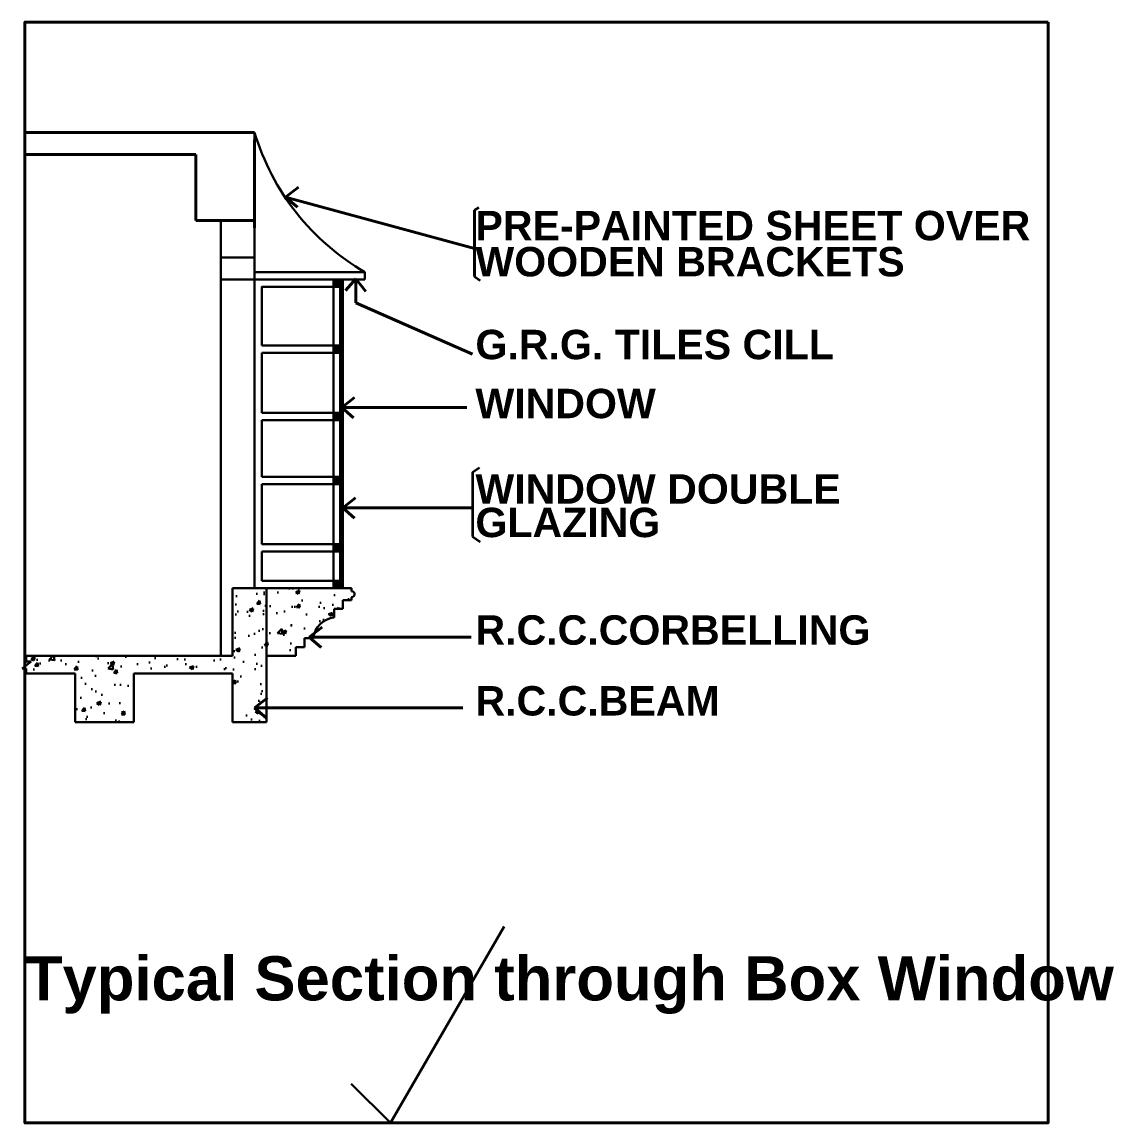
# Model space of a CAD drawing. Header units: inches. Extents: x 1352 to 5457, y 84 to 1168.
# Drawn here: x 1501.13 to 1515.98, y 264.45 to 279.43 of the extents above; entities that cross this region are included whole.
import ezdxf

# ---------------------------------------------------------------- set-up
doc = ezdxf.new("R2010")
doc.units = ezdxf.units.IN
doc.header["$MEASUREMENT"] = 0
doc.linetypes.add('DOT2', pattern=[0.125, 0, -0.125])
for name, color, linetype, lineweight in [('CILL', 250, 'Continuous', 9), ('col', 250, 'Continuous', 40), ('contour', 250, 'DOT2', 35), ('text', 250, 'Continuous', 30), ('wall', 7, 'Continuous', 40), ('win', 250, 'Continuous', 30)]:
    doc.layers.add(name, color=color, linetype=linetype, lineweight=lineweight)
doc.styles.get("Standard").update_dxf_attribs({"font": 'arialbd.ttf', "height": 1.5})
pattern_1 = [(45, (-39.913057, -19.09975), (-0.01767766953, 0.01767766953), []), (135, (-39.913057, -19.09975), (-0.0530330086, 0.01767766953), [0.0625, -0.0375])]

msp = doc.modelspace()

# ---------------------------------------------------------------- hatches: boundary and pattern name
at = {"layer": 'CILL'}
h = msp.add_hatch(color=256, dxfattribs=at)
h.set_gradient(color1=(127, 223, 255), one_color=1, tint=1)
h.paths.add_polyline_path([(1505.489, 273.675), (1505.484, 273.68), (1505.484, 273.229), (1505.489, 273.229)])
h.paths.add_polyline_path([(1505.471, 274.02), (1505.466, 274.02), (1505.466, 273.229), (1505.471, 273.229)])
h.paths.add_polyline_path([(1505.489, 274.937), (1505.484, 274.937), (1505.484, 274.095), (1505.489, 274.095)])
h.paths.add_polyline_path([(1505.471, 274.937), (1505.466, 274.937), (1505.466, 274.095), (1505.471, 274.095)])
h.paths.add_polyline_path([(1505.489, 275.853), (1505.484, 275.853), (1505.484, 275.012), (1505.489, 275.012)])
h.paths.add_polyline_path([(1505.471, 275.853), (1505.466, 275.853), (1505.466, 275.012), (1505.471, 275.012)])
h = msp.add_hatch(color=256, dxfattribs=at)
h.set_gradient(color1=(127, 223, 255), one_color=1, tint=1)
h.paths.add_polyline_path([(1505.466, 272.312), (1505.471, 272.312), (1505.471, 273.154), (1505.466, 273.154)])
h.paths.add_polyline_path([(1505.484, 272.312), (1505.489, 272.312), (1505.489, 273.119), (1505.484, 273.124)])
h = msp.add_hatch(color=256, dxfattribs=at)
h.set_gradient(color1=(127, 223, 255), one_color=1, tint=1)
h.paths.add_polyline_path([(1505.466, 271.767), (1505.471, 271.767), (1505.471, 272.237), (1505.466, 272.237)])
h.paths.add_polyline_path([(1505.484, 271.767), (1505.489, 271.767), (1505.489, 272.237), (1505.484, 272.237)])
at = {"layer": 'win'}
h = msp.add_hatch(dxfattribs=at)
h.set_pattern_fill('ANSI38', color=256, scale=0.2, style=0)
h.set_pattern_definition(pattern_1)
h.paths.add_polyline_path([(1505.459, 271.824), (1505.371, 271.824), (1505.371, 271.724), (1505.496, 271.724), (1505.496, 271.767), (1505.489, 271.767), (1505.459, 271.767)])
h.paths.add_polyline_path([(1505.496, 272.312), (1505.489, 272.312), (1505.459, 272.312), (1505.459, 272.324), (1505.371, 272.324), (1505.371, 272.224), (1505.459, 272.224), (1505.459, 272.237), (1505.496, 272.237)])
h.paths.add_polyline_path([(1505.496, 273.229), (1505.489, 273.229), (1505.459, 273.229), (1505.459, 273.241), (1505.371, 273.241), (1505.371, 273.141), (1505.459, 273.141), (1505.459, 273.154), (1505.496, 273.154)])
h.paths.add_polyline_path([(1505.496, 274.095), (1505.489, 274.095), (1505.459, 274.095), (1505.459, 274.108), (1505.371, 274.108), (1505.371, 274.008), (1505.459, 274.008), (1505.459, 274.02), (1505.496, 274.02), (1505.496, 274.021, -0.107052), (1505.496, 274.02)])
h.paths.add_polyline_path([(1505.496, 275.924), (1505.371, 275.924), (1505.371, 275.824), (1505.459, 275.824), (1505.459, 275.853), (1505.496, 275.853)])
h = msp.add_hatch(dxfattribs=at)
h.set_pattern_fill('ANSI38', color=256, scale=0.2, style=0)
h.set_pattern_definition(pattern_1)
h.paths.add_polyline_path([(1505.496, 275.012), (1505.489, 275.012), (1505.459, 275.012), (1505.459, 275.024), (1505.371, 275.024), (1505.371, 274.924), (1505.459, 274.924), (1505.459, 274.937), (1505.496, 274.937)])
h = msp.add_hatch(color=256, dxfattribs=at)
h.paths.add_polyline_path([(1505.489, 273.154), (1505.484, 273.154), (1505.484, 273.126), (1505.489, 273.13)])
h.paths.add_polyline_path([(1505.489, 273.125), (1505.484, 273.125), (1505.484, 273.124), (1505.489, 273.119)])
h.paths.add_polyline_path([(1505.489, 273.13), (1505.484, 273.126), (1505.484, 273.125), (1505.489, 273.125)])
h = msp.add_hatch(dxfattribs=at)
h.set_pattern_fill('AR-CONC', color=256, scale=0.075, style=0)
h.set_pattern_definition([(50, (-39.91306, -19.09975), (0.53794514, -0.0470641), [0.05625, -0.61875]), (355, (-39.91306, -19.09975), (-0.1040635, 0.5641441), [0.045, -0.495]), (100.4514, (-39.86823, -19.10367), (0.43388204, 0.51707966), [0.04780514, -0.52585658]), (46.1842, (-39.91306, -18.94975), (0.8004308, -0.12413926), [0.084375, -0.928125]), (96.6356, (-39.84635, -18.9601), (0.70099703, 0.7305884), [0.0717077, -0.78878475]), (351.1842, (-39.91306, -18.94975), (0.70099646, 0.73058895), [0.0675, -0.7425]), (21, (-39.83806, -18.98725), (0.44768029, -0.30196417), [0.05625, -0.61875]), (326, (-39.83806, -18.98725), (0.1824865, 0.54386253), [0.045, -0.495]), (71.4514, (-39.80075, -19.0124), (0.63016697, 0.24189787), [0.04780514, -0.52585658]), (37.5, (-39.91306, -19.09975), (0.009119891, 0.24967039), [0, -0.489, 0, -0.5025, 0, -0.496875]), (7.5, (-39.91306, -19.09975), (0.197302153, 0.295808784), [0, -0.2865, 0, -0.47775, 0, -0.189375]), (327.5, (-40.0803, -19.09975), (0.400366827, -0.016916154), [0, -0.1875, 0, -0.585, 0, -0.77625]), (317.5, (-40.1553, -19.09975), (0.43738963, 0.07507874), [0, -0.24375, 0, -0.3885, 0, -0.55125])])
h.paths.add_polyline_path([(1505.376, 271.444), (1505.496, 271.444), (1505.496, 271.564), (1505.616, 271.564), (1505.616, 271.604, 0.181334), (1505.643, 271.614, 0.693002), (1505.616, 271.684), (1505.616, 271.724), (1504.456, 271.724), (1504.456, 270.804), (1504.856, 270.804), (1504.856, 270.924), (1504.976, 270.924), (1504.976, 271.044), (1505.096, 271.044, -0.361341), (1505.376, 271.324)])
h.paths.add_polyline_path([(1504.456, 271.724), (1503.996, 271.724), (1503.996, 270.804), (1501.189, 270.804), (1501.189, 270.727), (1501.257, 270.727), (1501.173, 270.663), (1501.173, 270.634), (1501.189, 270.634), (1501.189, 270.564), (1501.856, 270.564), (1501.856, 269.904), (1502.656, 269.904), (1502.656, 270.564), (1503.996, 270.564), (1503.996, 269.904), (1504.456, 269.904), (1504.456, 270.804)])

# ---------------------------------------------------------------- linework, layer by layer
at = {"layer": 'col'}
for p, q in [((1504.296, 277.824), (1504.296, 276.624)), ((1504.296, 277.824), (1504.296, 276.624)), ((1503.496, 276.724), (1503.496, 277.624)), ((1503.496, 276.724), (1503.496, 277.624)), ((1504.296, 276.724), (1503.496, 276.724))]:
    msp.add_line(p, q, dxfattribs=at)
at = {"layer": 'contour', "linetype": 'ByBlock'}
for p, q in [((1507.287, 276.865), (1507.345, 276.903)), ((1507.287, 275.966), (1507.362, 275.912)), ((1507.261, 273.305), (1507.353, 273.367)), ((1507.261, 273.305), (1507.261, 272.428)), ((1507.261, 272.428), (1507.363, 272.354))]:
    msp.add_line(p, q, dxfattribs=at)
at = {"layer": 'text'}
for p, q in [((1504.296, 275.924), (1504.296, 277.924)), ((1505.496, 275.013), (1505.496, 275.852)), ((1505.496, 274.096), (1505.496, 274.936)), ((1505.496, 273.229), (1505.496, 274.069)), ((1505.496, 272.313), (1505.496, 273.153)), ((1505.496, 271.768), (1505.496, 272.236)), ((1506.143, 264.451), (1507.691, 267.123)), ((1505.608, 264.985), (1506.143, 264.451))]:
    msp.add_line(p, q, dxfattribs=at)
at = {"layer": 'text', "linetype": 'Continuous'}
for p, q in [((1503.836, 276.724), (1503.836, 270.804)), ((1503.836, 276.224), (1504.296, 276.224)), ((1504.296, 276.024), (1505.796, 276.024)), ((1505.796, 275.924), (1505.796, 276.024)), ((1503.836, 275.924), (1505.796, 275.924)), ((1505.466, 275.853), (1505.466, 275.012)), ((1505.471, 275.853), (1505.471, 275.012)), ((1505.484, 275.853), (1505.484, 275.012)), ((1505.489, 275.853), (1505.489, 275.012)), ((1505.459, 275.824), (1505.459, 275.024)), ((1505.466, 274.937), (1505.466, 274.095)), ((1505.471, 274.937), (1505.471, 274.095)), ((1505.484, 274.937), (1505.484, 274.095)), ((1505.489, 274.937), (1505.489, 274.095)), ((1505.459, 274.924), (1505.459, 274.108)), ((1505.459, 274.008), (1505.459, 273.241)), ((1505.466, 274.02), (1505.466, 273.229)), ((1505.471, 274.02), (1505.471, 273.229)), ((1505.484, 274.02), (1505.484, 273.229)), ((1505.489, 274.02), (1505.489, 273.229)), ((1505.459, 273.141), (1505.459, 272.324)), ((1505.466, 273.154), (1505.466, 272.312)), ((1505.471, 273.154), (1505.471, 272.312)), ((1505.484, 273.154), (1505.484, 272.312)), ((1505.489, 273.154), (1505.489, 272.312)), ((1505.459, 272.224), (1505.459, 271.824)), ((1505.466, 272.237), (1505.466, 271.767)), ((1505.471, 272.237), (1505.471, 271.767)), ((1505.484, 272.237), (1505.484, 271.767)), ((1505.489, 272.237), (1505.489, 271.767)), ((1505.496, 271.724), (1503.996, 271.724)), ((1503.996, 271.724), (1503.996, 270.804)), ((1503.996, 271.724), (1505.616, 271.724)), ((1504.456, 271.724), (1504.456, 270.804)), ((1505.616, 271.724), (1505.616, 271.684)), ((1505.496, 271.564), (1505.496, 271.444)), ((1505.496, 271.564), (1505.616, 271.564)), ((1505.616, 271.604), (1505.616, 271.564)), ((1505.376, 271.444), (1505.376, 271.324)), ((1505.376, 271.444), (1505.496, 271.444)), ((1504.976, 271.044), (1505.096, 271.044)), ((1504.976, 270.924), (1504.976, 271.044)), ((1504.856, 270.924), (1504.976, 270.924)), ((1504.856, 270.804), (1504.856, 270.924)), ((1501.189, 270.804), (1503.996, 270.804)), ((1501.189, 270.804), (1501.189, 270.727)), ((1504.456, 270.804), (1504.456, 269.904)), ((1504.456, 270.804), (1504.856, 270.804)), ((1504.456, 270.804), (1504.456, 269.904)), ((1501.134, 270.634), (1501.257, 270.727)), ((1501.189, 270.634), (1501.134, 270.634)), ((1501.257, 270.727), (1501.189, 270.727)), ((1501.189, 270.634), (1501.189, 270.564)), ((1501.856, 270.564), (1501.189, 270.564)), ((1501.856, 270.564), (1501.856, 269.904)), ((1502.656, 270.564), (1502.656, 269.904)), ((1502.656, 270.564), (1503.996, 270.564)), ((1503.996, 270.564), (1503.996, 269.904)), ((1501.856, 269.904), (1502.656, 269.904)), ((1503.996, 269.904), (1504.456, 269.904))]:
    msp.add_line(p, q, dxfattribs=at)
for centre, radius, start, end in [((1507.442, 278.866), 3.284, 196.6606, 239.9197), ((1505.616, 271.644), 0.04, 270, 90), ((1505.405, 271.016), 0.31, 95.2663, 174.7337)]:
    msp.add_arc(centre, radius, start, end, dxfattribs=at)
at = {"layer": 'wall'}
for p, q in [((1504.296, 277.924), (1501.173, 277.924)), ((1503.496, 277.624), (1501.173, 277.624))]:
    msp.add_line(p, q, dxfattribs=at)
at = {"layer": 'wall', "linetype": 'Continuous'}
for p, q in [((1504.718, 277.045), (1504.893, 277.18)), ((1507.287, 276.345), (1504.718, 277.045)), ((1504.718, 277.045), (1504.878, 276.905)), ((1507.287, 276.865), (1507.287, 275.966)), ((1505.672, 275.933), (1505.531, 275.773)), ((1505.672, 275.608), (1505.672, 275.933)), ((1505.672, 275.933), (1505.807, 275.759)), ((1505.672, 275.608), (1507.258, 274.908)), ((1505.482, 274.184), (1505.656, 274.319)), ((1507.183, 274.184), (1505.482, 274.184)), ((1505.482, 274.184), (1505.642, 274.044)), ((1505.495, 272.817), (1505.67, 272.952)), ((1507.261, 272.817), (1505.495, 272.817)), ((1505.495, 272.817), (1505.655, 272.677)), ((1505.04, 271.059), (1505.214, 271.193)), ((1507.24, 271.059), (1505.04, 271.059)), ((1505.04, 271.059), (1505.2, 270.918)), ((1504.296, 270.098), (1504.47, 270.233)), ((1507.129, 270.098), (1504.296, 270.098)), ((1504.296, 270.098), (1504.456, 269.958))]:
    msp.add_line(p, q, dxfattribs=at)
msp.add_lwpolyline([(1515.084, 279.425), (1501.173, 279.425), (1501.173, 264.451), (1515.084, 264.451)], close=True, dxfattribs=at)
at = {"layer": 'win', "linetype": 'Continuous'}
for p, q in [((1504.296, 276.624), (1504.296, 271.724)), ((1505.459, 275.824), (1505.459, 275.853)), ((1505.472, 275.841), (1505.472, 275.853)), ((1505.483, 275.841), (1505.472, 275.841)), ((1505.483, 275.841), (1505.483, 275.853)), ((1505.489, 275.841), (1505.489, 275.853)), ((1505.489, 275.853), (1505.496, 275.853)), ((1505.491, 275.846), (1505.491, 275.844)), ((1505.491, 275.843), (1505.491, 275.844)), ((1505.491, 275.844), (1505.491, 275.844)), ((1505.494, 275.85), (1505.494, 275.851)), ((1505.496, 275.924), (1505.496, 275.853)), ((1505.371, 275.824), (1505.371, 275.024)), ((1505.371, 275.824), (1505.459, 275.824)), ((1504.396, 275.024), (1505.371, 275.024)), ((1505.371, 275.024), (1505.459, 275.024)), ((1505.371, 275.024), (1505.371, 274.924)), ((1505.459, 275.024), (1505.459, 275.012)), ((1505.496, 275.012), (1505.459, 275.012)), ((1505.496, 274.937), (1505.459, 274.937)), ((1505.459, 274.924), (1505.459, 274.937)), ((1505.483, 275.024), (1505.472, 275.024)), ((1505.472, 275.024), (1505.472, 275.012)), ((1505.472, 274.924), (1505.472, 274.937)), ((1505.483, 275.024), (1505.483, 275.012)), ((1505.483, 274.924), (1505.483, 274.937)), ((1505.489, 275.024), (1505.489, 275.012)), ((1505.489, 275.012), (1505.496, 275.012)), ((1505.489, 274.924), (1505.489, 274.937)), ((1505.489, 274.937), (1505.496, 274.937)), ((1505.491, 275.022), (1505.491, 275.021)), ((1505.491, 275.021), (1505.491, 275.021)), ((1505.491, 275.019), (1505.491, 275.021)), ((1505.494, 275.015), (1505.494, 275.014)), ((1505.494, 274.934), (1505.494, 274.935)), ((1505.496, 275.012), (1505.496, 274.937)), ((1504.396, 274.924), (1505.371, 274.924)), ((1504.396, 274.108), (1504.396, 274.924)), ((1505.371, 274.924), (1505.371, 274.108)), ((1505.371, 274.924), (1505.459, 274.924)), ((1505.483, 274.924), (1505.472, 274.924)), ((1505.491, 274.93), (1505.491, 274.928)), ((1505.491, 274.926), (1505.491, 274.928)), ((1505.491, 274.928), (1505.491, 274.928)), ((1504.396, 274.108), (1505.371, 274.108)), ((1505.371, 274.108), (1505.459, 274.108)), ((1505.459, 274.108), (1505.459, 274.095)), ((1505.496, 274.095), (1505.459, 274.095)), ((1505.483, 274.108), (1505.472, 274.108)), ((1505.472, 274.108), (1505.472, 274.095)), ((1505.483, 274.108), (1505.483, 274.095)), ((1505.489, 274.108), (1505.489, 274.095)), ((1505.489, 274.095), (1505.496, 274.095)), ((1505.491, 274.106), (1505.491, 274.104)), ((1505.491, 274.104), (1505.491, 274.104)), ((1505.491, 274.102), (1505.491, 274.104)), ((1505.494, 274.098), (1505.494, 274.097)), ((1505.496, 274.095), (1505.496, 274.02)), ((1504.396, 274.008), (1505.371, 274.008)), ((1504.396, 273.241), (1504.396, 274.008)), ((1505.371, 274.008), (1505.371, 273.241)), ((1505.371, 274.008), (1505.459, 274.008)), ((1505.496, 274.02), (1505.459, 274.02)), ((1505.459, 274.008), (1505.459, 274.02)), ((1505.472, 274.008), (1505.472, 274.02)), ((1505.483, 274.008), (1505.472, 274.008)), ((1505.483, 274.008), (1505.483, 274.02)), ((1505.489, 274.008), (1505.489, 274.02)), ((1505.489, 274.02), (1505.496, 274.02)), ((1505.491, 274.013), (1505.491, 274.011)), ((1505.491, 274.01), (1505.491, 274.011)), ((1505.491, 274.011), (1505.491, 274.011)), ((1505.494, 274.017), (1505.494, 274.018)), ((1504.396, 273.241), (1505.371, 273.241)), ((1504.396, 273.141), (1505.371, 273.141)), ((1504.396, 272.324), (1504.396, 273.141)), ((1505.371, 273.241), (1505.459, 273.241)), ((1505.371, 273.141), (1505.371, 272.324)), ((1505.371, 273.141), (1505.459, 273.141)), ((1505.459, 273.241), (1505.459, 273.229)), ((1505.496, 273.229), (1505.459, 273.229)), ((1505.496, 273.154), (1505.459, 273.154)), ((1505.459, 273.141), (1505.459, 273.154)), ((1505.483, 273.241), (1505.472, 273.241)), ((1505.472, 273.241), (1505.472, 273.229)), ((1505.472, 273.141), (1505.472, 273.154)), ((1505.483, 273.141), (1505.472, 273.141)), ((1505.483, 273.241), (1505.483, 273.229)), ((1505.483, 273.141), (1505.483, 273.154)), ((1505.489, 273.241), (1505.489, 273.229)), ((1505.489, 273.229), (1505.496, 273.229)), ((1505.489, 273.141), (1505.489, 273.154)), ((1505.489, 273.154), (1505.496, 273.154)), ((1505.491, 273.239), (1505.491, 273.237)), ((1505.491, 273.237), (1505.491, 273.237)), ((1505.491, 273.236), (1505.491, 273.237)), ((1505.491, 273.146), (1505.491, 273.145)), ((1505.491, 273.143), (1505.491, 273.145)), ((1505.491, 273.145), (1505.491, 273.145)), ((1505.494, 273.232), (1505.494, 273.231)), ((1505.494, 273.151), (1505.494, 273.151)), ((1505.496, 273.154), (1505.496, 273.229)), ((1505.371, 272.324), (1504.396, 272.324)), ((1505.371, 272.324), (1505.459, 272.324)), ((1505.459, 272.324), (1505.459, 272.312)), ((1505.496, 272.312), (1505.459, 272.312)), ((1505.483, 272.324), (1505.472, 272.324)), ((1505.472, 272.324), (1505.472, 272.312)), ((1505.483, 272.324), (1505.483, 272.312)), ((1505.489, 272.324), (1505.489, 272.312)), ((1505.489, 272.312), (1505.496, 272.312)), ((1505.491, 272.322), (1505.491, 272.321)), ((1505.491, 272.321), (1505.491, 272.321)), ((1505.491, 272.319), (1505.491, 272.321)), ((1505.494, 272.315), (1505.494, 272.314)), ((1505.496, 272.312), (1505.496, 272.237)), ((1504.396, 271.824), (1504.396, 272.224)), ((1505.371, 272.224), (1504.396, 272.224)), ((1505.371, 272.224), (1505.459, 272.224)), ((1505.371, 272.224), (1505.371, 271.824)), ((1505.496, 272.237), (1505.459, 272.237)), ((1505.459, 272.224), (1505.459, 272.237)), ((1505.484, 272.224), (1505.471, 272.224)), ((1505.489, 272.224), (1505.489, 272.237)), ((1505.489, 272.237), (1505.496, 272.237)), ((1505.491, 272.23), (1505.491, 272.228)), ((1505.491, 272.226), (1505.491, 272.228)), ((1505.491, 272.228), (1505.491, 272.228)), ((1505.494, 272.234), (1505.494, 272.235)), ((1505.371, 271.824), (1504.396, 271.824)), ((1505.459, 271.767), (1505.496, 271.767)), ((1505.484, 271.779), (1505.471, 271.779)), ((1505.489, 271.779), (1505.489, 271.767)), ((1505.489, 271.767), (1505.496, 271.767)), ((1505.491, 271.777), (1505.491, 271.776)), ((1505.491, 271.776), (1505.491, 271.776)), ((1505.491, 271.774), (1505.491, 271.776)), ((1505.494, 271.77), (1505.494, 271.769)), ((1505.496, 271.767), (1505.496, 271.724))]:
    msp.add_line(p, q, dxfattribs=at)
at = {"layer": 'win'}
for p, q in [((1505.371, 275.924), (1505.371, 275.824)), ((1505.459, 275.853), (1505.496, 275.853)), ((1505.371, 274.108), (1505.371, 274.008)), ((1505.371, 273.241), (1505.371, 273.141)), ((1505.371, 272.324), (1505.371, 272.224)), ((1505.371, 271.824), (1505.459, 271.824)), ((1505.371, 271.824), (1505.371, 271.724)), ((1505.459, 271.824), (1505.459, 271.767))]:
    msp.add_line(p, q, dxfattribs=at)
at = {"layer": 'win', "linetype": 'Continuous'}
msp.add_lwpolyline([(1504.396, 275.024), (1504.396, 275.824), (1505.371, 275.824)], dxfattribs=at)
for centre, radius, start, end in [((1505.489, 275.843), 0.00201, 270, 0), ((1505.496, 275.846), 0.00443, 108.5943, 180.3789), ((1505.494, 275.853), 0.00221, 269.9939, 0), ((1505.489, 275.022), 0.00201, 0, 90), ((1505.496, 275.019), 0.00443, 179.6211, 251.4057), ((1505.496, 274.93), 0.00443, 108.5943, 180.3789), ((1505.494, 275.012), 0.00221, 0, 90.0061), ((1505.494, 274.937), 0.00221, 269.9939, 0), ((1505.489, 274.926), 0.00201, 270, 0), ((1505.489, 274.106), 0.00201, 0, 90), ((1505.496, 274.102), 0.00443, 179.6211, 251.4057), ((1505.494, 274.095), 0.00221, 0, 90.0061), ((1505.489, 274.01), 0.00201, 270, 0), ((1505.496, 274.013), 0.00443, 108.5943, 180.3789), ((1505.494, 274.02), 0.00221, 269.9939, 0), ((1505.489, 273.239), 0.00201, 0, 90), ((1505.489, 273.143), 0.00201, 270, 0), ((1505.496, 273.236), 0.00443, 179.6211, 251.4057), ((1505.496, 273.146), 0.00443, 108.5943, 180.3789), ((1505.494, 273.229), 0.00221, 0, 90.0061), ((1505.494, 273.154), 0.00221, 269.9939, 0), ((1505.489, 272.322), 0.00201, 0, 90), ((1505.496, 272.319), 0.00443, 179.6211, 251.4057), ((1505.494, 272.312), 0.00221, 0, 90.0061), ((1505.489, 272.226), 0.00201, 270, 0), ((1505.496, 272.23), 0.00443, 108.5943, 180.3789), ((1505.494, 272.237), 0.00221, 269.9939, 0), ((1505.489, 271.777), 0.00201, 0, 90), ((1505.496, 271.774), 0.00443, 179.6211, 251.4057), ((1505.494, 271.767), 0.00221, 0, 90.0061)]:
    msp.add_arc(centre, radius, start, end, dxfattribs=at)

# ---------------------------------------------------------------- texts
at = {"layer": 'text'}
for s, height, p in [('PRE-PAINTED SHEET OVER ', 0.4, (1507.299, 276.457)), ('WOODEN BRACKETS ', 0.4, (1507.299, 275.966)), ('G.R.G. TILES CILL', 0.4, (1507.299, 274.839)), ('WINDOW', 0.4, (1507.299, 274.037)), ('WINDOW DOUBLE ', 0.4, (1507.299, 272.875)), ('GLAZING', 0.4, (1507.299, 272.419)), ('R.C.C.CORBELLING', 0.4, (1507.299, 270.956)), ('R.C.C.BEAM', 0.4, (1507.299, 269.993)), ('Typical Section through Box Window', 0.6, (1501.173, 266.118))]:
    msp.add_text(s, height=height, dxfattribs=at).set_placement(p)

doc.saveas('drawing.dxf')
